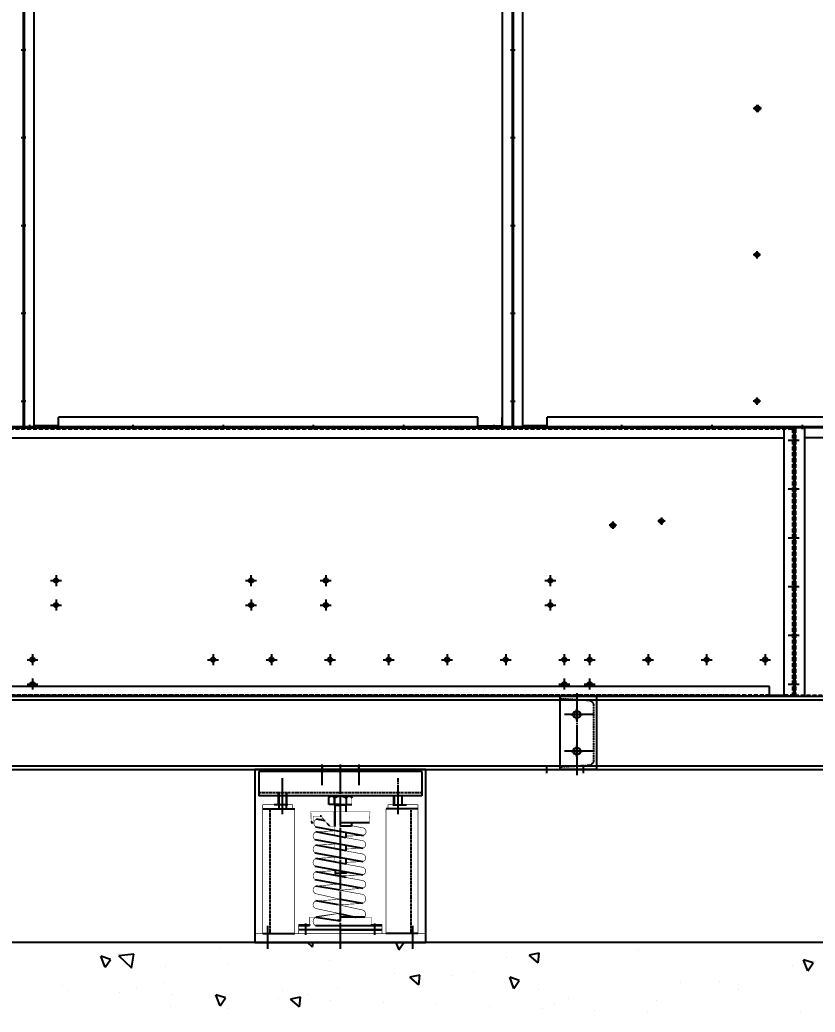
# Model space of a CAD drawing. Header units: millimetres. Extents: x 2905 to 24764, y 2030 to 17488.
# Drawn here: x 6036 to 7667, y 4066 to 6100 of the extents above; entities that cross this region are included whole.
import ezdxf

# ---------------------------------------------------------------- set-up
doc = ezdxf.new("R2010")
doc.units = ezdxf.units.MM
doc.linetypes.add('CENTER', pattern=[65, 60, -2, 1, -2])
doc.linetypes.add('HIDDEN', pattern=[3, 2, -1])
doc.layers.get('DEFPOINTS').update_dxf_attribs({"color": 140})
for name, color, linetype in [('2.위생-급수', 5, 'Continuous'), ('CENTER', 1, 'CENTER'), ('HOLE', 7, 'Continuous'), ('냉각탑', 7, 'Continuous'), ('숨은선', 5, 'HIDDEN')]:
    doc.layers.add(name, color=color, linetype=linetype)
doc.styles.add('shoptext', font='', dxfattribs={"width": 0.7, "oblique": 15})
doc.styles.get('shoptext').set_extended_font_data('HY울릉도L')
doc.dimstyles.new('SHOP', dxfattribs={"dimscale": 100, "dimtxt": 2, "dimasz": 1, "dimexe": 1, "dimexo": 1, "dimgap": 1, "dimtad": 1, "dimdec": 0, "dimzin": 11, "dimdsep": 46, "dimtxsty": 'shoptext', "dimblk": 'ARCHTICK', "dimcen": 2, "dimdle": 1, "dimclrd": 240, "dimclre": 240, "dimclrt": 7, "dimadec": 0, "dimazin": 0, "dimtfac": 1, "dimtdec": 0, "dimtix": 1, "dimtmove": 2, "dimatfit": 3, "dimfxl": 1, "dimtolj": 1, "dimtzin": 11, "dimarcsym": 0})

# ---------------------------------------------------------------- blocks, each defined once
blk = doc.blocks.new('9가로피스')
at = {"color": 1}
blk.add_line((-4.5, 0), (4.5, 0), dxfattribs=at)
blk = doc.blocks.new('9세로피스')
at = {"rotation": 270}
blk.add_blockref('9가로피스', (0, 0), dxfattribs=at)
blk = doc.blocks.new('9홀')
at = {"color": 1}
for p, q in [((7.5, 0), (-7.5, 0)), ((0, 7.5), (0, -7.5))]:
    blk.add_line(p, q, dxfattribs=at)
blk.add_circle((0, 0), 4.5)
blk = doc.blocks.new('6세로피스')
at = {"color": 1}
blk.add_line((0, 3), (0, -3), dxfattribs=at)
blk = doc.blocks.new('_Dot스')
at = {"color": 1}
blk.add_line((3, 0), (-3, 0), dxfattribs=at)
blk = doc.blocks.new('6가로피스')
blk.add_blockref('_Dot스', (0, 0))
blk = doc.blocks.new('_ArchTick')
at = {"color": 0, "linetype": 'ByBlock', "const_width": 0.15}
blk.add_lwpolyline([(-0.5, -0.5), (0.5, 0.5)], dxfattribs=at)
blk = doc.blocks.new('*D120')
at = {"layer": '2.위생-급수', "color": 240, "linetype": 'ByBlock', "lineweight": -2, "transparency": 16777216}
blk.add_line((4297.1, 8463.6), (4297.1, 4673.8), dxfattribs=at)
at = {"layer": '2.위생-급수', "color": 240, "lineweight": -2, "transparency": 16777216}
for p, q in [((6845.3, 8423.6), (4257.1, 8423.6)), ((5303.3, 4713.8), (4257.1, 4713.8))]:
    blk.add_line(p, q, dxfattribs=at)
at = {"layer": 'DEFPOINTS', "color": 0, "transparency": 16777216}
for p in [(6885.3, 8423.6), (4297.1, 4713.8), (5343.3, 4713.8)]:
    blk.add_point(p, dxfattribs=at)
at = {"layer": '2.위생-급수', "color": 240, "lineweight": -2, "transparency": 16777216, "xscale": 40, "yscale": 40, "zscale": 40}
for p, rotation in [((4297.1, 8423.6), 90), ((4297.1, 4713.8), 270)]:
    blk.add_blockref('_ArchTick', p, dxfattribs=dict(at, rotation=rotation))
at = {"layer": '2.위생-급수', "color": 7, "transparency": 16777216, "insert": (4157.1, 6568.7), "char_height": 200, "attachment_point": 5, "rotation": 90, "style": 'shoptext'}
blk.add_mtext('\\A1;3710', dxfattribs=at)
blk = doc.blocks.new('_Dot')
at = {"color": 0, "linetype": 'ByBlock', "lineweight": -2}
blk.add_line((-0.5, 0), (-1, 0), dxfattribs=at)
at = {"color": 0, "linetype": 'ByBlock', "const_width": 0.5}
blk.add_lwpolyline([(-0.25, 0, 1), (0.25, 0, 1)], format="xyb", close=True, dxfattribs=at)
blk = doc.blocks.new('A$C25fbd1b3')
for p, q in [((7.8, 418.6), (7.8, 368.8)), ((7.8, 418.6), (342.2, 418.6)), ((115.9, 423.1), (234, 423.1)), ((115.9, 418.6), (115.9, 423.1)), ((221.2, 423.1), (128.8, 423.1)), ((234, 418.6), (234, 423.1)), ((342.2, 418.6), (342.2, 368.8)), ((7.8, 368.8), (342.2, 368.8)), ((47.9, 350.8), (47.9, 368.8)), ((47.9, 350.8), (47.9, 368.8)), ((48.9, 368.8), (48.9, 350.8)), ((64.3, 368.8), (64.3, 350.8)), ((65.3, 350.8), (65.3, 368.8)), ((157, 368.8), (193, 368.8)), ((284.7, 350.8), (284.7, 375.5)), ((284.7, 350.8), (284.7, 368.8)), ((285.7, 375.5), (285.7, 342.7)), ((285.7, 368.8), (285.7, 350.8)), ((301, 375.5), (301, 342.7)), ((301, 368.8), (301, 350.8)), ((302, 350.8), (302, 375.5)), ((302, 350.8), (302, 368.8)), ((302, 350.8), (302, 368.8)), ((67.3, 350.8), (39.1, 350.8)), ((175, 351.1), (151.4, 351.1)), ((162.8, 364.6), (162.8, 351.1)), ((163.8, 349.6), (162.9, 351.1)), ((163.8, 349.6), (175, 349.6)), ((163.8, 349.6), (163.8, 336.4)), ((175, 351.1), (198.5, 351.1)), ((175, 351.1), (198.5, 351.1)), ((186.2, 349.6), (175, 349.6)), ((186.2, 349.6), (187.1, 351.1)), ((186.2, 349.6), (186.2, 336.4)), ((187.2, 364.6), (187.2, 351.1)), ((187.2, 351.1), (187.2, 364.6)), ((198.5, 351.1), (198.5, 364.6)), ((198.5, 351.1), (198.5, 364.6)), ((282.7, 350.8), (310.8, 350.8)), ((15.8, 342.7), (81.3, 342.7)), ((186.2, 336.4), (186.2, 306.2)), ((187.1, 336.4), (187.1, 306.8)), ((213.7, 327.3), (216.2, 327.3)), ((334.2, 342.7), (268.6, 342.7)), ((115.4, 313.7), (175, 313.7)), ((226.2, 305.7), (127.8, 287.9)), ((152.3, 306.8), (150.4, 313.7)), ((152.3, 306.8), (175, 306.8)), ((206.4, 317.9), (223.6, 321.2)), ((230.7, 313.7), (234.7, 313.7)), ((162.9, 283.2), (225.3, 295)), ((163.8, 294.4), (163.8, 283.4)), ((227, 279.4), (128.6, 261.6)), ((162.9, 256), (225.3, 267.8)), ((163.8, 267.9), (163.8, 256.1)), ((227, 252.1), (128.6, 234.3)), ((227, 224.9), (128.6, 207.1)), ((162.9, 228.7), (225.3, 240.6)), ((163.8, 241.4), (163.8, 228.9)), ((162.1, 210.8), (174.2, 210.8)), ((162.9, 201.5), (225.3, 213.3)), ((163, 213.3), (163, 209.8)), ((186.3, 210.8), (174.2, 210.8)), ((185.4, 217.4), (185.4, 209.8)), ((227, 197.7), (128.6, 179.9)), ((175, 175.4), (225.3, 183.9)), ((175, 157.1), (129.2, 149.2)), ((178.5, 145.6), (225.3, 153.5)), ((177.9, 128), (143.6, 120.2)), ((177.9, 128), (144.3, 120.3)), ((89.4, 103), (111.7, 103)), ((111.7, 105.4), (111.7, 103)), ((225.9, 103), (111.7, 103)), ((124.9, 120.3), (175, 120.3)), ((225.3, 120.3), (175, 112.7)), ((175, 114.3), (180.9, 113.8)), ((238.3, 105.4), (238.3, 103)), ((260.6, 103), (238.3, 103)), ((15.8, 86.8), (81.4, 86.8)), ((175, 94.3), (89.4, 94.3)), ((89.4, 94.3), (175, 94.3)), ((89.4, 94.3), (260.7, 94.3)), ((106.6, 94.3), (89.4, 94.3)), ((243.4, 94.3), (260.6, 94.3)), ((334.2, 86.8), (268.6, 86.8)), ((0, 68.1), (350, 68.1))]:
    blk.add_line(p, q)
at = {"linetype": 'CENTER'}
for p, q in [((293.4, 349.4), (293.4, 405.2)), ((293.4, 356.2), (293.4, 389.6)), ((104.3, 83.8), (104.3, 107.4)), ((245.7, 83.8), (245.7, 107.4))]:
    blk.add_line(p, q, dxfattribs=at)
at = {"linetype": 'HIDDEN'}
for p, q in [((7.8, 375.5), (342.2, 375.5)), ((30.5, 342.7), (30.5, 86.8)), ((319.5, 342.7), (319.5, 86.8)), ((111.7, 103), (89.4, 103)), ((238.3, 103), (260.6, 103))]:
    blk.add_line(p, q, dxfattribs=at)
at = {"color": 0}
for p, q in [((186.2, 335.1), (187.5, 336.4)), ((196.5, 306.8), (202.2, 312.6)), ((232.6, 313.7), (235, 316.1))]:
    blk.add_line(p, q, dxfattribs=at)
for points, const_width in [([(157, 368.8, 0.322657), (151.4, 364.6, 0.322657)], 1.2), ([(193, 368.8, -0.322657), (198.5, 364.6, -0.322657)], 1.2), ([(230.7, 325, 0.414214), (228.4, 327.3, 0.414214)], 0.909), ([(185.5, 298.3), (223.6, 304.7, 0.664207), (223.6, 321.2, 0.63815)], 1.2), ([(185.5, 298.3), (223.6, 304.7, 0.562661), (225.9, 319.8, 0.562661)], 1.2), ([(127.8, 303.3, 0.725116), (127.8, 287.9, 0.725116)], 1.2), ([(187.1, 272.1), (225.3, 278.5, 0.664207), (225.3, 295, 0.63815)], 1.2), ([(128.6, 277, 0.725116), (128.6, 261.6, 0.725116)], 1.2), ([(187.1, 244.9), (225.3, 251.3, 0.664207), (225.3, 267.8, 0.63815)], 1.2), ([(128.6, 249.7, 0.725116), (128.6, 234.3, 0.725116)], 1.2), ([(185.4, 217.4), (225.3, 224, 0.664207), (225.3, 240.6)], 1.2), ([(128.6, 222.5, 0.725116), (128.6, 207.1, 0.725116)], 1.2), ([(175, 188.4), (225.3, 196.8, 0.664207), (225.3, 213.3, 0.63815)], 1.2), ([(128.6, 195.3, 0.725116), (128.6, 179.9, 0.725116)], 1.2), ([(175, 157.1), (225.3, 168.5, 0.712533), (225.3, 183.9, 0.643566)], 1.2), ([(128.6, 167, 0.611938), (128.6, 148.8, 0.611938)], 1.2), ([(225.3, 153.5, -0.712533), (225.3, 138.1), (177.9, 128)], 1.2), ([(128.6, 134.9, 0.495188), (125.3, 119.9, 0.495188)], 1.2), ([(225.9, 103, 0.602155), (225.3, 120.3, 0.60596)], 1.2)]:
    blk.add_lwpolyline(points, format="xyb", dxfattribs=dict(const_width=const_width))
for points, const_width in [([(15.8, 350.8), (15.8, 86.8)], 1.34), ([(15.8, 350.8), (47.9, 350.8)], 1.34), ([(15.8, 350.8), (47.9, 350.8)], 1.34), ([(65.3, 350.8), (77.3, 350.8)], 1.34), ([(67.3, 350.8), (77.3, 350.8)], 1.34), ([(77.3, 350.8), (77.3, 342.7)], 1.34), ([(77.3, 350.8), (77.3, 342.7)], 1.34), ([(151.4, 351.1), (151.4, 364.6)], 1.2), ([(162.9, 351.1), (151.4, 351.1)], 1.2), ([(162.9, 351.1), (162.9, 336.4)], 0.751), ([(187.1, 351.1), (198.5, 351.1)], 1.2), ([(187.1, 351.1), (187.1, 336.4)], 0.751), ([(198.5, 351.1), (198.5, 364.6)], 1.2), ([(282.7, 350.8), (272.7, 350.8)], 1.34), ([(284.7, 350.8), (272.7, 350.8)], 1.34), ([(272.7, 350.8), (272.7, 342.7)], 1.34), ([(272.7, 350.8), (272.7, 342.7)], 1.34), ([(334.2, 350.8), (302, 350.8)], 1.34), ([(334.2, 350.8), (302, 350.8)], 1.34), ([(334.2, 350.8), (334.2, 86.8)], 1.34), ([(81.3, 342.7), (81.4, 86.8)], 1.34), ([(175, 336.4), (114.2, 336.4)], 0.909), ([(114.2, 336.4), (115.4, 313.7)], 0.909), ([(175, 336.4), (235.3, 336.4)], 0.909), ([(197.7, 306.8), (213.7, 327.3)], 0.909), ([(213.7, 327.3), (228.4, 327.3)], 0.909), ([(230.7, 325), (230.7, 313.7)], 0.909), ([(235.7, 336.4), (234.6, 313.7)], 0.909), ([(235.3, 336.4), (234.7, 313.7)], 0.909), ([(268.6, 342.7), (268.6, 86.8)], 1.34), ([(150.4, 313.7), (115.4, 313.7)], 0.909), ([(127.8, 303.3), (152.1, 307.7)], 1.2), ([(197.7, 306.8), (186.2, 306.8)], 1.2), ([(186.3, 306.8), (186.3, 287.6)], 0.976), ([(223.6, 321.2), (209.6, 322.1)], 1.2), ([(230.7, 313.7), (234.7, 313.7)], 0.909), ([(127.8, 287.9), (162.1, 286.4)], 1.2), ([(162.9, 294.2), (162.9, 283.2)], 0.751), ([(225.3, 295), (187.1, 297.4)], 1.2), ([(128.6, 277), (162.9, 283.2)], 1.2), ([(162.9, 267.8), (162.9, 256)], 0.751), ([(225.3, 267.8), (186.3, 270.2)], 1.2), ([(186.3, 272), (186.3, 260.4)], 0.976), ([(128.6, 261.6), (162.9, 260.1)], 1.2), ([(128.6, 249.7), (162.9, 256)], 1.2), ([(186.3, 244.8), (186.3, 233.2)], 0.976), ([(128.6, 234.3), (162.9, 232.8)], 1.2), ([(128.6, 222.5), (162.9, 228.7)], 1.2), ([(162.9, 241.2), (162.9, 228.7)], 0.751), ([(225.3, 240.6), (186.3, 243)], 1.2), ([(128.6, 207.1), (179.2, 204.9)], 1.2), ([(128.6, 195.3), (179.2, 204.5)], 1.2), ([(162.1, 210.8), (163, 209.8)], 0.976), ([(162.1, 213.1), (162.1, 210.8)], 0.751), ([(163, 209.8), (174.2, 209.8)], 0.751), ([(185.4, 209.8), (174.2, 209.8)], 0.751), ([(186.3, 210.8), (185.4, 209.8)], 0.751), ([(225.3, 213.3), (186.3, 215.7)], 1.2), ([(186.3, 217.5), (186.3, 210.8)], 0.976), ([(225.3, 183.9), (175, 188.6)], 1.2), ([(128.6, 179.9), (175.8, 175.5)], 1.2), ([(128.6, 167), (175, 175.4)], 1.2), ([(128.6, 148.7), (178.5, 145.6)], 1.2), ([(178.5, 145.6), (128.6, 134.9)], 1.2), ([(175, 157.1), (225.3, 153.5)], 1.2), ([(225.3, 120.3), (177.9, 128)], 1.2), ([(225.3, 121.6), (177.9, 128)], 1.2), ([(111.7, 105.4), (89.4, 105.4)], 1.2), ([(89.4, 105.4), (89.4, 94.3)], 1.2), ([(111.7, 120.3), (111.7, 105.4)], 1.2), ([(124.9, 120.3), (111.7, 120.3)], 1.2), ([(225.1, 120.3), (238.3, 120.3)], 1.2), ([(238.3, 120.3), (238.3, 105.4)], 1.2), ([(238.3, 105.4), (260.6, 105.4)], 1.2), ([(260.6, 105.4), (260.6, 94.3)], 1.2), ([(0, 86.8), (0, 68.1)], 1.34), ([(0, 86.8), (15.8, 86.8)], 1.34), ([(81.4, 86.8), (268.6, 86.8)], 1.34), ([(89.4, 94.3), (89.4, 86.8)], 1.2), ([(260.6, 94.3), (260.6, 86.8)], 1.2), ([(350, 86.8), (334.2, 86.8)], 1.34), ([(350, 86.8), (350, 68.1)], 1.34), ([(0, 68.1), (350, 68.1)], 1.34)]:
    blk.add_lwpolyline(points, dxfattribs=dict(const_width=const_width))
for centre, radius, start, end in [((157.1, 362.8), 5.94, 17.2184, 162.7816), ((175.1, 348.4), 20.4, 90.4828, 127.3884), ((174.8, 348.4), 20.4, 52.6116, 89.5172), ((192.8, 362.8), 5.94, 17.2184, 162.7816)]:
    blk.add_arc(centre, radius, start, end)
at = {"layer": 'CENTER'}
for p, q in [((137, 433), (137, 390.9)), ((175, 433), (175, 55.5)), ((213, 433), (213, 390.9)), ((56.6, 331.7), (56.6, 405.2)), ((293.4, 331.7), (293.4, 405.2)), ((26.5, 55.4), (26.5, 102.4)), ((323.5, 55.4), (323.5, 102.4))]:
    blk.add_line(p, q, dxfattribs=at)

msp = doc.modelspace()

# ---------------------------------------------------------------- linework, layer by layer
at = {"color": 7}
for p, q in [((6043.3, 8071.6), (6043.3, 5265.6)), ((6045.4, 8071.6), (6045.4, 5265.6)), ((7045.4, 8071.6), (7045.4, 5265.6)), ((7047.3, 8071.6), (7047.3, 5265.6)), ((6043.3, 5265.6), (5343.3, 5265.6)), ((7623.3, 5263.6), (5343.3, 5263.6)), ((7045.4, 5265.6), (6045.4, 5265.6)), ((8047.3, 5265.6), (7047.3, 5265.6)), ((7623.3, 4713.6), (7623.3, 5263.6))]:
    msp.add_line(p, q, dxfattribs=at)
for p, q in [((6045.4, 5265.6), (6045.4, 8071.6)), ((6045.4, 5265.6), (6045.4, 8071.6)), ((6065.4, 5265.6), (6065.4, 8071.6)), ((6065.4, 5265.6), (6065.4, 8071.6)), ((7025.4, 8071.6), (7025.4, 5265.6)), ((7025.4, 8071.6), (7025.4, 5265.6)), ((7045.4, 8071.6), (7045.4, 5265.6)), ((7045.4, 8071.6), (7045.4, 5265.6)), ((7047.3, 5265.6), (7047.3, 8071.6)), ((7047.3, 5265.6), (7047.3, 8071.6)), ((7067.3, 5265.6), (7067.3, 8071.6)), ((7067.3, 5265.6), (7067.3, 8071.6)), ((6975.4, 5285.6), (6115.4, 5285.6)), ((6115.4, 5267.6), (6115.4, 5285.6)), ((6975.4, 5285.6), (6115.4, 5285.6)), ((6115.4, 5267.6), (6115.4, 5285.6)), ((6975.4, 5267.6), (6975.4, 5285.6)), ((6975.4, 5267.6), (6975.4, 5285.6)), ((7025.4, 5267.6), (7025.4, 5285.6)), ((7025.4, 5267.6), (7025.4, 5285.6)), ((7977.3, 5285.6), (7117.3, 5285.6)), ((7117.3, 5267.6), (7117.3, 5285.6)), ((7977.3, 5285.6), (7117.3, 5285.6)), ((7117.3, 5267.6), (7117.3, 5285.6)), ((5343.3, 5263.6), (7623.2, 5263.6)), ((7045.4, 5265.6), (6045.4, 5265.6)), ((7045.4, 5265.6), (6045.4, 5265.6)), ((6115.4, 5267.6), (6065.4, 5267.6)), ((6975.4, 5267.6), (7025.4, 5267.6)), ((6975.4, 5267.6), (7025.4, 5267.6)), ((8047.3, 5265.6), (7047.3, 5265.6)), ((8047.3, 5265.6), (7047.3, 5265.6)), ((7117.3, 5267.6), (7067.3, 5267.6)), ((7603.2, 4713.6), (7603.2, 5263.6)), ((7625.3, 4713.6), (7625.3, 5263.6)), ((7625.3, 5263.6), (7625.3, 4713.6)), ((7625.3, 4713.6), (7625.3, 5263.6)), ((7625.3, 5263.6), (7625.3, 4713.6)), ((9961.3, 5263.6), (7625.3, 5263.6)), ((7625.3, 4713.6), (7625.3, 5263.6)), ((7625.3, 5263.6), (7625.3, 4713.6)), ((7625.3, 4713.6), (7625.3, 5263.6)), ((7625.3, 5263.6), (7625.3, 4713.6)), ((7645.3, 4713.6), (7645.3, 5263.6)), ((7645.3, 4713.6), (7645.3, 5263.6)), ((5363.3, 5243.6), (7603.2, 5243.6)), ((9941.3, 5243.6), (7645.3, 5243.6)), ((7573.2, 4733.6), (5393.2, 4733.6)), ((7573.2, 4713.6), (7573.2, 4733.6)), ((5343.3, 4713.6), (12243.2, 4713.6)), ((7503.2, 4713.6), (5343.3, 4713.6)), ((7503.2, 4713.6), (5343.3, 4713.6)), ((5343.3, 4713.6), (7503.3, 4713.6)), ((7623.2, 4713.6), (5343.3, 4713.6)), ((7623.2, 4713.6), (5343.3, 4713.6)), ((5343.3, 4713.6), (7623.3, 4713.6)), ((5343.3, 4706.1), (12243.2, 4706.1)), ((6037.3, 4713.6), (6087.3, 4713.6)), ((7573.2, 4715.6), (7603.2, 4715.6)), ((7625.3, 4713.6), (9961.3, 4713.6)), ((5343.3, 4571.1), (12243.2, 4571.1)), ((5343.3, 4563.6), (12243.2, 4563.6)), ((6868.3, 4563.6), (6518.3, 4563.6)), ((6518.3, 4563.6), (6518.3, 4208.6)), ((6868.3, 4208.6), (6868.3, 4563.6)), ((6518.3, 4208.6), (6868.3, 4208.6))]:
    msp.add_line(p, q)
at = {"color": 1}
for p, q in [((7384.8, 5266.6), (7384.8, 5260.6)), ((7569.8, 5266.6), (7569.8, 5260.6)), ((7251.9, 5071.5), (7251.9, 5056.5)), ((7359, 5072.7), (7344, 5072.7)), ((7351.5, 5080.2), (7351.5, 5065.2)), ((7259.4, 5064), (7244.4, 5064)), ((6655.8, 4569.6), (6655.8, 4557.6)), ((6730.8, 4569.6), (6730.8, 4557.6)), ((7115.8, 4571.1), (7115.8, 4556.1)), ((7190.8, 4571.1), (7190.8, 4556.1))]:
    msp.add_line(p, q, dxfattribs=at)
at = {"color": 8}
msp.add_line((12743.3, 4208.6), (4843.3, 4208.6), dxfattribs=at)
at = {"color": 8, "linetype": 'Continuous'}
for p, q in [((6446.5, 4196.7), (6446.5, 4196.7)), ((6636.1, 4199.2), (6626.3, 4208.6)), ((6636.1, 4199.2), (6637.5, 4208.6)), ((6813.6, 4194), (6808, 4208.6)), ((6813.5, 4194), (6823.4, 4208.6)), ((7305.6, 4194.1), (7305.6, 4194.1)), ((6211.1, 4158.2), (6202.4, 4180.9)), ((6222, 4174.3), (6202.4, 4180.9)), ((6211.1, 4158.2), (6222, 4174.3)), ((6270, 4185), (6239.2, 4181.4)), ((6265.6, 4156.1), (6239.2, 4181.5)), ((6265.5, 4156.1), (6270, 4185)), ((6671.9, 4171.6), (6671.9, 4171.6)), ((7033.7, 4178.9), (7033.7, 4178.9)), ((7100.6, 4186.8), (7080.2, 4183.1)), ((7098.9, 4167.4), (7080.2, 4183.1)), ((7098.9, 4167.4), (7100.6, 4186.9)), ((7651.7, 4150.8), (7643, 4173.5)), ((7662.6, 4166.9), (7643, 4173.5)), ((6217, 4163.2), (6217, 4163.2)), ((6334.5, 4159.1), (6334.5, 4159.1)), ((6462.1, 4166.3), (6462.1, 4166.3)), ((7620.9, 4161.1), (7620.9, 4161.1)), ((7651.7, 4150.8), (7662.6, 4166.9)), ((6804.2, 4145.4), (6804.2, 4145.4)), ((6856, 4141.7), (6835.6, 4137.9)), ((6854.3, 4122.3), (6835.6, 4138)), ((6854.3, 4122.3), (6856, 4141.7)), ((6921.7, 4141.3), (6921.7, 4141.3)), ((6966.9, 4148.6), (6966.9, 4148.6)), ((7049.3, 4114.9), (7040.6, 4137.7)), ((7060.2, 4131.1), (7040.6, 4137.7)), ((7049.3, 4114.9), (7060.2, 4131.1)), ((7470.9, 4129.5), (7470.9, 4129.5)), ((6123.3, 4120.8), (6123.3, 4120.8)), ((6133, 4109.8), (6133, 4109.8)), ((6275.2, 4114.7), (6275.2, 4114.7)), ((6333.1, 4126), (6333.1, 4126)), ((6574.8, 4111.2), (6574.8, 4111.2)), ((6686.9, 4113.7), (6686.9, 4113.7)), ((7098.6, 4112.8), (7098.6, 4112.8)), ((7391.4, 4127.7), (7391.4, 4127.7)), ((7508.9, 4123.5), (7508.9, 4123.5)), ((7510.3, 4111.8), (7510.3, 4111.8)), ((6241.2, 4105.8), (6241.2, 4105.8)), ((6349.4, 4101.9), (6349.4, 4101.9)), ((6457.8, 4095.2), (6438.1, 4101.8)), ((6446.9, 4079), (6438.2, 4101.8)), ((6446.9, 4079.1), (6457.8, 4095.2)), ((6457.7, 4097.9), (6457.7, 4097.9)), ((6565.9, 4094), (6565.9, 4094)), ((6611.5, 4096.6), (6591.1, 4092.8)), ((6609.8, 4077.2), (6591.1, 4092.9)), ((6609.8, 4077.2), (6611.5, 4096.6)), ((6628.2, 4103), (6628.2, 4103)), ((6674.1, 4090), (6674.1, 4090)), ((7162, 4093.4), (7162, 4093.4)), ((7342, 4089.1), (7342, 4089.1)), ((6345.2, 4077.7), (6345.2, 4077.7)), ((6462.7, 4073.6), (6462.7, 4073.6)), ((6782.4, 4086.1), (6782.4, 4086.1)), ((6890.6, 4082.1), (6890.6, 4082.1)), ((6998.8, 4078.2), (6998.8, 4078.2)), ((7107.1, 4074.2), (7107.1, 4074.2)), ((7132.2, 4083.9), (7132.2, 4083.9)), ((7215.3, 4070.2), (7215.3, 4070.2)), ((7323.5, 4066.3), (7323.5, 4066.3)), ((7637, 4066.2), (7637, 4066.2))]:
    msp.add_line(p, q, dxfattribs=at)
for centre, radius in [((7251.9, 5064), 4.5), ((7351.5, 5072.7), 4.5), ((6110.5, 4950.6), 4.5), ((6110.5, 4950.6), 4.5), ((6510.5, 4950.6), 4.5), ((6510.5, 4950.6), 4.5), ((6663.6, 4950.6), 4.5), ((6663.6, 4950.6), 4.5), ((7123.6, 4950.6), 4.5), ((7123.6, 4950.6), 4.5), ((7123.6, 4950.6), 4.5), ((7123.6, 4950.6), 4.5), ((6110.5, 4900.6), 4.5), ((6110.5, 4900.6), 4.5), ((6510.5, 4900.6), 4.5), ((6510.5, 4900.6), 4.5), ((6663.6, 4900.6), 4.5), ((6663.6, 4900.6), 4.5), ((7123.6, 4900.6), 4.5), ((7123.6, 4900.6), 4.5), ((7123.6, 4900.6), 4.5), ((7123.6, 4900.6), 4.5), ((6062.3, 4788.6), 4.5), ((6062.3, 4788.6), 4.5), ((6432.3, 4788.6), 4.5), ((6432.3, 4788.6), 4.5), ((6552.3, 4788.6), 4.5), ((6552.3, 4788.6), 4.5), ((6672.3, 4788.6), 4.5), ((6672.3, 4788.6), 4.5), ((6792.3, 4788.6), 4.5), ((6792.3, 4788.6), 4.5), ((6912.3, 4788.6), 4.5), ((6912.3, 4788.6), 4.5), ((7032.3, 4788.6), 4.5), ((7032.3, 4788.6), 4.5), ((7152.3, 4788.6), 4.5), ((7152.3, 4788.6), 4.5), ((7204.3, 4788.6), 4.5), ((7204.3, 4788.6), 4.5), ((7324.3, 4788.6), 4.5), ((7324.3, 4788.6), 4.5), ((7444.3, 4788.6), 4.5), ((7444.3, 4788.6), 4.5), ((7564.3, 4788.6), 4.5), ((7564.3, 4788.6), 4.5), ((6062.3, 4738.6), 4.5), ((6062.3, 4738.6), 4.5), ((7152.3, 4738.6), 4.5), ((7152.3, 4738.6), 4.5), ((7204.3, 4738.6), 4.5), ((7204.3, 4738.6), 4.5), ((7178.3, 4676.1), 7.5), ((7178.3, 4676.1), 7), ((7178.3, 4601.1), 7.5), ((7178.3, 4601.1), 7)]:
    msp.add_circle(centre, radius)
at = {"layer": 'CENTER'}
for p, q in [((7611.6, 5238.6), (7634.1, 5238.6)), ((7611.6, 5238.6), (7634.1, 5238.6)), ((7611.6, 5138.6), (7634.1, 5138.6)), ((7611.6, 5038.6), (7634.1, 5038.6)), ((7611.6, 5038.6), (7634.1, 5038.6)), ((6099.2, 4950.6), (6121.7, 4950.6)), ((6099.2, 4950.6), (6121.7, 4950.6)), ((6110.5, 4961.8), (6110.5, 4939.3)), ((6110.5, 4961.8), (6110.5, 4939.3)), ((6110.5, 4961.8), (6110.5, 4939.3)), ((6499.2, 4950.6), (6521.7, 4950.6)), ((6499.2, 4950.6), (6521.7, 4950.6)), ((6499.2, 4950.6), (6521.7, 4950.6)), ((6510.5, 4939.3), (6510.5, 4961.8)), ((6510.5, 4939.3), (6510.5, 4961.8)), ((6652.3, 4950.6), (6674.8, 4950.6)), ((6652.3, 4950.6), (6674.8, 4950.6)), ((6663.6, 4961.8), (6663.6, 4939.3)), ((6663.6, 4961.8), (6663.6, 4939.3)), ((6663.6, 4961.8), (6663.6, 4939.3)), ((7112.3, 4950.6), (7134.8, 4950.6)), ((7112.3, 4950.6), (7134.8, 4950.6)), ((7112.3, 4950.6), (7134.8, 4950.6)), ((7112.3, 4950.6), (7134.8, 4950.6)), ((7123.6, 4961.8), (7123.6, 4939.3)), ((7123.6, 4961.8), (7123.6, 4939.3)), ((7123.6, 4961.8), (7123.6, 4939.3)), ((7123.6, 4961.8), (7123.6, 4939.3)), ((7123.6, 4961.8), (7123.6, 4939.3)), ((7123.6, 4961.8), (7123.6, 4939.3)), ((7611.6, 4938.6), (7634.1, 4938.6)), ((7611.6, 4938.6), (7634.1, 4938.6)), ((6110.5, 4911.8), (6110.5, 4889.3)), ((6110.5, 4911.8), (6110.5, 4889.3)), ((6110.5, 4911.8), (6110.5, 4889.3)), ((6510.5, 4911.8), (6510.5, 4889.3)), ((6510.5, 4911.8), (6510.5, 4889.3)), ((6510.5, 4911.8), (6510.5, 4889.3)), ((6663.6, 4911.8), (6663.6, 4889.3)), ((6663.6, 4911.8), (6663.6, 4889.3)), ((6663.6, 4911.8), (6663.6, 4889.3)), ((7123.6, 4911.8), (7123.6, 4889.3)), ((7123.6, 4911.8), (7123.6, 4889.3)), ((7123.6, 4911.8), (7123.6, 4889.3)), ((7123.6, 4911.8), (7123.6, 4889.3)), ((7123.6, 4911.8), (7123.6, 4889.3)), ((7123.6, 4911.8), (7123.6, 4889.3)), ((6099.2, 4900.6), (6121.7, 4900.6)), ((6099.2, 4900.6), (6121.7, 4900.6)), ((6499.2, 4900.6), (6521.7, 4900.6)), ((6499.2, 4900.6), (6521.7, 4900.6)), ((6652.3, 4900.6), (6674.8, 4900.6)), ((6652.3, 4900.6), (6674.8, 4900.6)), ((7112.3, 4900.6), (7134.8, 4900.6)), ((7112.3, 4900.6), (7134.8, 4900.6)), ((7112.3, 4900.6), (7134.8, 4900.6)), ((7112.3, 4900.6), (7134.8, 4900.6)), ((7611.6, 4838.6), (7634.1, 4838.6)), ((7611.6, 4838.6), (7634.1, 4838.6)), ((6051, 4788.6), (6073.5, 4788.6)), ((6051, 4788.6), (6073.5, 4788.6)), ((6054.8, 4788.6), (6069.8, 4788.6)), ((6054.8, 4788.6), (6069.8, 4788.6)), ((6062.3, 4799.8), (6062.3, 4777.3)), ((6062.3, 4799.8), (6062.3, 4777.3)), ((6062.3, 4799.8), (6062.3, 4777.3)), ((6062.3, 4796.1), (6062.3, 4781.1)), ((6062.3, 4796.1), (6062.3, 4781.1)), ((6062.3, 4796.1), (6062.3, 4781.1)), ((6421, 4788.6), (6443.5, 4788.6)), ((6421, 4788.6), (6443.5, 4788.6)), ((6424.8, 4788.6), (6439.8, 4788.6)), ((6424.8, 4788.6), (6439.8, 4788.6)), ((6432.3, 4799.8), (6432.3, 4777.3)), ((6432.3, 4799.8), (6432.3, 4777.3)), ((6432.3, 4799.8), (6432.3, 4777.3)), ((6432.3, 4796.1), (6432.3, 4781.1)), ((6432.3, 4796.1), (6432.3, 4781.1)), ((6432.3, 4796.1), (6432.3, 4781.1)), ((6541, 4788.6), (6563.5, 4788.6)), ((6541, 4788.6), (6563.5, 4788.6)), ((6544.8, 4788.6), (6559.8, 4788.6)), ((6544.8, 4788.6), (6559.8, 4788.6)), ((6552.3, 4799.8), (6552.3, 4777.3)), ((6552.3, 4799.8), (6552.3, 4777.3)), ((6552.3, 4799.8), (6552.3, 4777.3)), ((6552.3, 4796.1), (6552.3, 4781.1)), ((6552.3, 4796.1), (6552.3, 4781.1)), ((6552.3, 4796.1), (6552.3, 4781.1)), ((6661, 4788.6), (6683.5, 4788.6)), ((6661, 4788.6), (6683.5, 4788.6)), ((6664.8, 4788.6), (6679.8, 4788.6)), ((6664.8, 4788.6), (6679.8, 4788.6)), ((6672.3, 4799.8), (6672.3, 4777.3)), ((6672.3, 4799.8), (6672.3, 4777.3)), ((6672.3, 4799.8), (6672.3, 4777.3)), ((6672.3, 4796.1), (6672.3, 4781.1)), ((6672.3, 4796.1), (6672.3, 4781.1)), ((6672.3, 4796.1), (6672.3, 4781.1)), ((6781, 4788.6), (6803.5, 4788.6)), ((6781, 4788.6), (6803.5, 4788.6)), ((6784.8, 4788.6), (6799.8, 4788.6)), ((6784.8, 4788.6), (6799.8, 4788.6)), ((6792.3, 4799.8), (6792.3, 4777.3)), ((6792.3, 4799.8), (6792.3, 4777.3)), ((6792.3, 4799.8), (6792.3, 4777.3)), ((6792.3, 4796.1), (6792.3, 4781.1)), ((6792.3, 4796.1), (6792.3, 4781.1)), ((6792.3, 4796.1), (6792.3, 4781.1)), ((6901, 4788.6), (6923.5, 4788.6)), ((6901, 4788.6), (6923.5, 4788.6)), ((6904.8, 4788.6), (6919.8, 4788.6)), ((6904.8, 4788.6), (6919.8, 4788.6)), ((6912.3, 4799.8), (6912.3, 4777.3)), ((6912.3, 4799.8), (6912.3, 4777.3)), ((6912.3, 4799.8), (6912.3, 4777.3)), ((6912.3, 4796.1), (6912.3, 4781.1)), ((6912.3, 4796.1), (6912.3, 4781.1)), ((6912.3, 4796.1), (6912.3, 4781.1)), ((7021, 4788.6), (7043.5, 4788.6)), ((7021, 4788.6), (7043.5, 4788.6)), ((7024.8, 4788.6), (7039.8, 4788.6)), ((7024.8, 4788.6), (7039.8, 4788.6)), ((7032.3, 4799.8), (7032.3, 4777.3)), ((7032.3, 4799.8), (7032.3, 4777.3)), ((7032.3, 4799.8), (7032.3, 4777.3)), ((7032.3, 4796.1), (7032.3, 4781.1)), ((7032.3, 4796.1), (7032.3, 4781.1)), ((7032.3, 4796.1), (7032.3, 4781.1)), ((7141, 4788.6), (7163.5, 4788.6)), ((7141, 4788.6), (7163.5, 4788.6)), ((7144.8, 4788.6), (7159.8, 4788.6)), ((7144.8, 4788.6), (7159.8, 4788.6)), ((7152.3, 4799.8), (7152.3, 4777.3)), ((7152.3, 4799.8), (7152.3, 4777.3)), ((7152.3, 4799.8), (7152.3, 4777.3)), ((7152.3, 4796.1), (7152.3, 4781.1)), ((7152.3, 4796.1), (7152.3, 4781.1)), ((7152.3, 4796.1), (7152.3, 4781.1)), ((7193, 4788.6), (7215.5, 4788.6)), ((7193, 4788.6), (7215.5, 4788.6)), ((7196.8, 4788.6), (7211.8, 4788.6)), ((7196.8, 4788.6), (7211.8, 4788.6)), ((7204.3, 4799.8), (7204.3, 4777.3)), ((7204.3, 4799.8), (7204.3, 4777.3)), ((7204.3, 4799.8), (7204.3, 4777.3)), ((7204.3, 4796.1), (7204.3, 4781.1)), ((7204.3, 4796.1), (7204.3, 4781.1)), ((7204.3, 4796.1), (7204.3, 4781.1)), ((7313, 4788.6), (7335.5, 4788.6)), ((7313, 4788.6), (7335.5, 4788.6)), ((7316.8, 4788.6), (7331.8, 4788.6)), ((7316.8, 4788.6), (7331.8, 4788.6)), ((7324.3, 4799.8), (7324.3, 4777.3)), ((7324.3, 4799.8), (7324.3, 4777.3)), ((7324.3, 4799.8), (7324.3, 4777.3)), ((7324.3, 4796.1), (7324.3, 4781.1)), ((7324.3, 4796.1), (7324.3, 4781.1)), ((7324.3, 4796.1), (7324.3, 4781.1)), ((7433, 4788.6), (7455.5, 4788.6)), ((7433, 4788.6), (7455.5, 4788.6)), ((7436.8, 4788.6), (7451.8, 4788.6)), ((7436.8, 4788.6), (7451.8, 4788.6)), ((7444.3, 4799.8), (7444.3, 4777.3)), ((7444.3, 4799.8), (7444.3, 4777.3)), ((7444.3, 4799.8), (7444.3, 4777.3)), ((7444.3, 4796.1), (7444.3, 4781.1)), ((7444.3, 4796.1), (7444.3, 4781.1)), ((7444.3, 4796.1), (7444.3, 4781.1)), ((7553, 4788.6), (7575.5, 4788.6)), ((7553, 4788.6), (7575.5, 4788.6)), ((7556.8, 4788.6), (7571.8, 4788.6)), ((7556.8, 4788.6), (7571.8, 4788.6)), ((7564.3, 4799.8), (7564.3, 4777.3)), ((7564.3, 4799.8), (7564.3, 4777.3)), ((7564.3, 4799.8), (7564.3, 4777.3)), ((7564.3, 4796.1), (7564.3, 4781.1)), ((7564.3, 4796.1), (7564.3, 4781.1)), ((7564.3, 4796.1), (7564.3, 4781.1)), ((6062.3, 4749.8), (6062.3, 4727.3)), ((6062.3, 4749.8), (6062.3, 4727.3)), ((6062.3, 4749.8), (6062.3, 4727.3)), ((6062.3, 4746.1), (6062.3, 4731.1)), ((6062.3, 4746.1), (6062.3, 4731.1)), ((6062.3, 4746.1), (6062.3, 4731.1)), ((6062.3, 4746.1), (6062.3, 4731.1)), ((7152.3, 4749.8), (7152.3, 4727.3)), ((7152.3, 4749.8), (7152.3, 4727.3)), ((7152.3, 4749.8), (7152.3, 4727.3)), ((7152.3, 4746.1), (7152.3, 4731.1)), ((7152.3, 4746.1), (7152.3, 4731.1)), ((7152.3, 4746.1), (7152.3, 4731.1)), ((7204.3, 4749.8), (7204.3, 4727.3)), ((7204.3, 4749.8), (7204.3, 4727.3)), ((7204.3, 4749.8), (7204.3, 4727.3)), ((7204.3, 4746.1), (7204.3, 4731.1)), ((7204.3, 4746.1), (7204.3, 4731.1)), ((7204.3, 4746.1), (7204.3, 4731.1)), ((6051, 4738.6), (6073.5, 4738.6)), ((6051, 4738.6), (6073.5, 4738.6)), ((6054.8, 4738.6), (6069.8, 4738.6)), ((6054.8, 4738.6), (6069.8, 4738.6)), ((6054.8, 4738.6), (6069.8, 4738.6)), ((6054.8, 4738.6), (6069.8, 4738.6)), ((7141, 4738.6), (7163.5, 4738.6)), ((7141, 4738.6), (7163.5, 4738.6)), ((7144.8, 4738.6), (7159.8, 4738.6)), ((7144.8, 4738.6), (7159.8, 4738.6)), ((7178.3, 4720.3), (7178.3, 4551.6)), ((7193, 4738.6), (7215.5, 4738.6)), ((7193, 4738.6), (7215.5, 4738.6)), ((7196.8, 4738.6), (7211.8, 4738.6)), ((7196.8, 4738.6), (7211.8, 4738.6)), ((7611.6, 4738.6), (7634.1, 4738.6)), ((7611.6, 4738.6), (7634.1, 4738.6)), ((7212.6, 4676.1), (7151.5, 4676.1)), ((7212.6, 4601.1), (7151.5, 4601.1))]:
    msp.add_line(p, q, dxfattribs=at)
at = {"layer": 'HOLE', "color": 1, "ltscale": 3}
for p, q in [((7178.3, 4664.4), (7178.3, 4687.8)), ((7166.6, 4676.1), (7190, 4676.1)), ((7166.6, 4601.1), (7190, 4601.1)), ((7178.3, 4589.4), (7178.3, 4612.8))]:
    msp.add_line(p, q, dxfattribs=at)
at = {"layer": 'HOLE'}
for centre in [(7178.3, 4676.1), (7178.3, 4601.1)]:
    msp.add_circle(centre, 7.5, dxfattribs=at)
at = {"layer": '냉각탑'}
for p, q in [((7218.3, 4713.6), (7143.3, 4713.6)), ((7143.3, 4711.9), (7143.3, 4713.6)), ((7143.3, 4713.6), (7218.3, 4713.6)), ((7143.3, 4713.6), (7143.3, 4563.6)), ((7218.3, 4713.6), (7218.3, 4563.6)), ((7143.3, 4563.6), (7143.3, 4565.2)), ((7218.3, 4563.6), (7143.3, 4563.6))]:
    msp.add_line(p, q, dxfattribs=at)
at = {"layer": '숨은선', "ltscale": 4}
for p, q in [((5343.3, 5261.6), (7623.2, 5261.6)), ((7621.2, 4713.6), (7621.2, 5263.6)), ((7627.3, 4713.6), (7627.3, 5263.6)), ((7627.3, 4713.6), (7627.3, 5263.6)), ((7503.2, 4715.6), (5343.3, 4715.6)), ((7503.2, 4715.6), (5343.3, 4715.6)), ((7573.2, 4715.6), (5343.3, 4715.6)), ((7573.2, 4715.6), (5343.3, 4715.6)), ((7623.2, 4715.6), (7603.2, 4715.6)), ((7625.3, 4715.6), (9961.3, 4715.6))]:
    msp.add_line(p, q, dxfattribs=at)
at = {"layer": '숨은선', "ltscale": 0.2}
for p, q in [((7201, 4705), (7146.9, 4707.9)), ((7213.3, 4580.2), (7213.3, 4697)), ((7146.9, 4569.2), (7201, 4572.2))]:
    msp.add_line(p, q, dxfattribs=at)
for centre, radius, start, end in [((7147.3, 4711.9), 4, 180, 265), ((7200.8, 4691.1), 13.8, 25.0632, 89.0676), ((7200.8, 4586), 13.8, 270.9324, 334.9368), ((7147.3, 4565.2), 4, 95, 180)]:
    msp.add_arc(centre, radius, start, end, dxfattribs=at)

# ---------------------------------------------------------------- block references
for name, p in [('9가로피스', (6043.3, 6038.6)), ('6가로피스', (6045.4, 6038.6)), ('9가로피스', (7047.3, 6038.6)), ('9홀', (7547.3, 5918.6)), ('9홀', (7549.3, 5918.6)), ('9가로피스', (6043.3, 5858.6)), ('6가로피스', (6045.4, 5858.6)), ('9가로피스', (7047.3, 5858.6)), ('9가로피스', (6043.3, 5678.6)), ('6가로피스', (6045.4, 5678.6)), ('9가로피스', (7047.3, 5678.6)), ('9홀', (7547.3, 5618.6)), ('9가로피스', (6043.3, 5498.6)), ('6가로피스', (6045.4, 5498.6)), ('9가로피스', (7047.3, 5498.6)), ('9가로피스', (6043.3, 5318.6)), ('6가로피스', (6045.4, 5318.6)), ('9가로피스', (7047.3, 5318.6)), ('9홀', (7547.3, 5318.6)), ('9세로피스', (6055.8, 5265.6)), ('9세로피스', (6082.9, 5265.6)), ('9세로피스', (6267.9, 5265.6)), ('9세로피스', (6452.9, 5265.6)), ('9세로피스', (6637.9, 5265.6)), ('9세로피스', (6822.9, 5265.6)), ('9세로피스', (7007.9, 5265.6)), ('9세로피스', (7084.8, 5265.6)), ('9세로피스', (7269.8, 5265.6)), ('9세로피스', (7454.8, 5265.6)), ('9세로피스', (7639.8, 5265.6)), ('6세로피스', (6055.8, 5263.6)), ('6세로피스', (6382.8, 5263.6)), ('6세로피스', (6567.8, 5263.6)), ('6세로피스', (6752.8, 5263.6)), ('6세로피스', (6937.8, 5263.6)), ('6세로피스', (7122.8, 5263.6)), ('6세로피스', (7307.8, 5263.6)), ('6가로피스', (7625.3, 5238.6)), ('6가로피스', (7625.3, 5138.6)), ('6가로피스', (7625.3, 5038.6)), ('6가로피스', (7625.3, 4938.6)), ('6가로피스', (7625.3, 4838.6)), ('6가로피스', (7625.3, 4738.6))]:
    msp.add_blockref(name, p)
at = {"xscale": -1}
for name, p in [('6가로피스', (7045.4, 6038.6)), ('6가로피스', (7045.4, 5858.6)), ('6가로피스', (7045.4, 5678.6)), ('6가로피스', (7045.4, 5498.6)), ('6가로피스', (7045.4, 5318.6)), ('A$C25fbd1b3', (6868.3, 4140.5))]:
    msp.add_blockref(name, p, dxfattribs=at)

# ---------------------------------------------------------------- dimensions: what is measured, and where the dimension line sits
at = {"layer": '2.위생-급수', "color": 4}
dim = msp.add_linear_dim(base=(4297.1, 4713.8), p1=(6885.3, 8423.6), p2=(5343.3, 4713.8), angle=90, dimstyle='SHOP', override={"dimscale": 40, "dimtxt": 5, "dimrnd": 5, "dimldrblk": 'Dot', "dimfxl": 1.25, "dimarcsym": 1}, dxfattribs=at)
dim.commit()
dim.dimension.update_dxf_attribs({"geometry": '*D120', "text_midpoint": (4157.1, 6568.7)})

doc.saveas('drawing.dxf')
